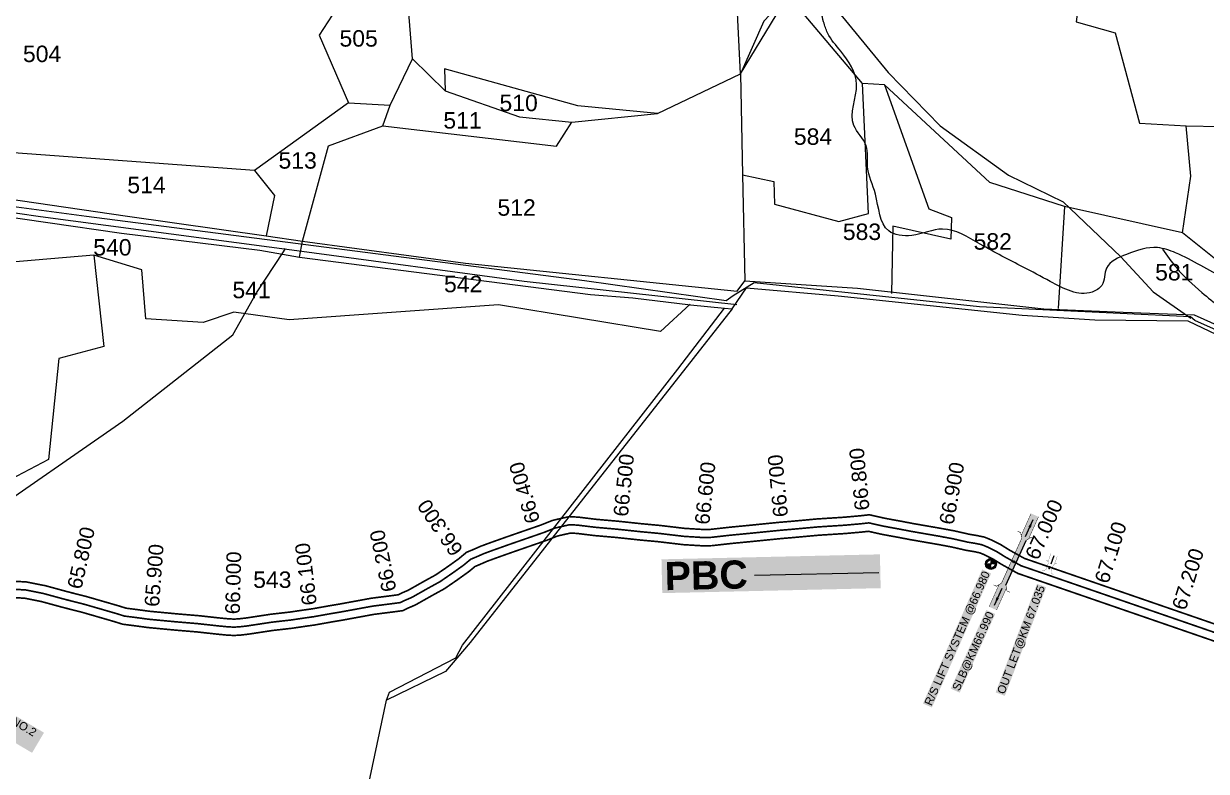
# Model space of a CAD drawing. Header units: inches. Extents: x 206739 to 240559, y 1587423 to 1599564.
# Drawn here: x 220236 to 221685, y 1590325 to 1591240 of the extents above; entities that cross this region are included whole.
import ezdxf
from ezdxf.enums import TextEntityAlignment as Align

# ---------------------------------------------------------------- set-up
doc = ezdxf.new("R2010")
doc.units = ezdxf.units.IN
doc.header["$MEASUREMENT"] = 0
doc.linetypes.add('ACAD_ISO02W100', pattern=[15, 12, -3])
doc.linetypes.add('HIDDEN2', pattern=[0.1875, 0.125, -0.0625])
for name, color, linetype in [('CANAL1', 7, 'Continuous'), ('CSMark', 72, 'Continuous'), ('PLOT', 7, 'Continuous'), ('PLOT NO', 7, 'Continuous'), ('ROAD', 1, 'Continuous'), ('STREAM', 4, 'Continuous'), ('STRUCTURE', 5, 'Continuous'), ('text2', 7, 'Continuous'), ('Title', 7, 'Continuous')]:
    doc.layers.add(name, color=color, linetype=linetype)
doc.styles.get("Standard").update_dxf_attribs({"font": 'arial.ttf'})
doc.dimstyles.get("Standard").update_dxf_attribs({"dimtxt": 0.18, "dimasz": 0.18, "dimexe": 0.18, "dimexo": 0.0625, "dimgap": 0.09, "dimtad": 0, "dimtih": 1, "dimtoh": 1, "dimdec": 4, "dimzin": 0, "dimdsep": 46, "dimtxsty": 'Standard', "dimcen": 0.09, "dimadec": 0, "dimazin": 0, "dimtfac": 1, "dimtdec": 4, "dimtofl": 0, "dimtmove": 0, "dimatfit": 3, "dimfxl": 1, "dimtolj": 1, "dimtzin": 0, "dimarcsym": 0})

# ---------------------------------------------------------------- blocks, each defined once
blk = doc.blocks.new('PUMP')
at = {"layer": 'text2', "linetype": 'Continuous'}
h = blk.add_hatch(color=5, dxfattribs=at)
h.dxf.hatch_style = 1
edge = h.paths.add_edge_path(flags=17)
edge.add_arc((0, 0), 10.1, 0, 360)
edge = h.paths.add_edge_path()
edge.add_arc((0, 0), 13.4, 0, 360)
h = blk.add_hatch(dxfattribs=at)
h.set_pattern_fill('ANSI37', color=1, scale=10)
h.set_pattern_definition([(45, (-205292.2248, -1596949.1993), (-0.8838834765, 0.8838834765), []), (135, (-205292.2248, -1596949.1993), (-0.8838834765, -0.8838834765), [])])
h.paths.add_polyline_path([(0, 10.1), (0, 0), (10.1, 0, 0.414214)])
h.paths.add_polyline_path([(0, 0), (-10.1, 0, 0.414214), (0, -10.1)])
at = {"layer": 'text2', "color": 5, "linetype": 'Continuous'}
for radius in [13.4, 10.1]:
    blk.add_circle((0, 0), radius, dxfattribs=at)
at = {"layer": 'text2', "linetype": 'Continuous'}
blk.add_circle((0, 0), 1.3, dxfattribs=at)
blk = doc.blocks.new('OT')
at = {"layer": 'STRUCTURE', "color": 190}
for points, const_width in [([(769751.4, 1706595.8), (769729.4, 1706595.8)], 0.5), ([(769751.4, 1706579), (769729.4, 1706579)], 0.5), ([(769775.2, 1706601.8), (769775.2, 1706597.8), (769769.2, 1706593.8), (769761.8, 1706593.8), (769754.4, 1706593.8), (769748.4, 1706597.8), (769748.4, 1706601.8)], 0.5), ([(769748.4, 1706573), (769748.4, 1706577), (769754.4, 1706581), (769761.8, 1706581), (769761.8, 1706581), (769761.8, 1706581), (769769.2, 1706581), (769775.2, 1706577), (769775.2, 1706573)], 0.5), ([(769761.8, 1706593.8), (769761.8, 1706581)], 2.5)]:
    blk.add_lwpolyline(points, dxfattribs=dict(at, const_width=const_width))
at = {"layer": 'STRUCTURE', "color": 0}
blk.add_circle((769761.8, 1706587.4), 1.87, dxfattribs=at)
blk.add_leader([(769732.6, 1706587.4), (769753.8, 1706587.4)], dimstyle='Standard', override={"dimasz": 10, "dimgap": 0.09, "dimtad": 0}, dxfattribs=at)
blk = doc.blocks.new('SLB')
at = {"layer": 'STRUCTURE'}
h = blk.add_hatch(dxfattribs=at)
h.set_pattern_fill('DOTS', color=6, scale=20, angle=320.3722, style=0)
h.set_pattern_definition([(320.372247934, (-159.4327, -72.9564), (1.2786241598, 0.5641323054), [0, -1.25])])
h.paths.add_polyline_path([(769699.5, 1706871.1), (769699.5, 1706861.1), (769729.1, 1706861.1), (769732.1, 1706863.1), (769792.1, 1706863.1), (769795.1, 1706861.1), (769824.7, 1706861.1), (769824.7, 1706871.1), (769795.1, 1706871.1), (769792.1, 1706869.1), (769732.1, 1706869.1), (769729.1, 1706871.1)])
at = {"layer": 'STRUCTURE', "color": 6, "linetype": 'ACAD_ISO02W100', "ltscale": 0.5, "const_width": 0.5}
for points in [[(769699.5, 1706871.1), (769729.1, 1706871.1)], [(769795.1, 1706871.1), (769824.7, 1706871.1)], [(769699.5, 1706861.1), (769729.1, 1706861.1)], [(769795.1, 1706861.1), (769824.7, 1706861.1)]]:
    blk.add_lwpolyline(points, dxfattribs=at)
at = {"layer": 'STRUCTURE', "color": 6, "const_width": 0.628}
for points in [[(769726.1, 1706877.1), (769726.1, 1706873.1), (769732.1, 1706869.1), (769792.1, 1706869.1), (769798.1, 1706873.1), (769798.1, 1706877.1)], [(769726.1, 1706855.1), (769726.1, 1706859.1), (769732.1, 1706863.1), (769792.1, 1706863.1), (769798.1, 1706859.1), (769798.1, 1706855.1)]]:
    blk.add_lwpolyline(points, dxfattribs=at)
at = {"layer": 'STRUCTURE', "color": 6}
blk.add_lwpolyline([(769732.1, 1706863.1), (769792.1, 1706863.1)], dxfattribs=at)
blk.add_lwpolyline([(769732.1, 1706863.1), (769792.1, 1706863.1)], dxfattribs=at)
at = {"layer": 'STRUCTURE', "color": 0}
blk.add_circle((769762.1, 1706866.1), 1.24, dxfattribs=at)
for points in [[(769703.8, 1706866), (769726.7, 1706866)], [(769818.6, 1706865.8), (769795.7, 1706865.8)]]:
    blk.add_leader(points, dimstyle='Standard', override={"dimasz": 10, "dimgap": 0.09, "dimtad": 0}, dxfattribs=at)
blk = doc.blocks.new('8888')
at = {"layer": 'Title', "color": 5, "insert": (195105.1, 1605624.96), "char_height": 23, "width": 173.819, "attachment_point": 1, "rotation": 320.80385, "bg_fill": 1, "box_fill_scale": 1.1, "bg_fill_color": 7, "bg_fill_true_color": 16777215, "bg_fill_transparency": 0}
blk.add_mtext('\\pxql;{\\fArial|b1|i0|c0|p34;\\C1;PBC}', dxfattribs=at)
at = {"layer": 'Title', "color": 1}
blk.add_leader([(195232.66, 1605504.62), (195153.95, 1605568.95)], dimstyle='Standard', override={"dimtxt": 5, "dimasz": 50, "dimgap": 0.09, "dimtad": 0, "dimzin": 2}, dxfattribs=at)

msp = doc.modelspace()

# ---------------------------------------------------------------- linework, layer by layer
at = {"color": 3}
for p in [(221420.68431, 1590578.64837, 37), (221448.79123, 1590581.29179), (221492, 1590573, 51), (220292.42812, 1590533.7772)]:
    msp.add_point(p, dxfattribs=at)
at = {"layer": 'CANAL1', "color": 1, "linetype": 'HIDDEN2', "ltscale": 50, "const_width": 2}
msp.add_lwpolyline([(220217.84799, 1590547.97266), (220238.27599, 1590546.81766), (220260.20599, 1590542.44266), (220286.54099, 1590535.27666), (220292.42812, 1590533.7772), (220310.57699, 1590529.15466), (220349.00699, 1590518.04566), (220359.31799, 1590514.82966), (220372.57199, 1590513.15366), (220389.06099, 1590510.93566), (220422.18899, 1590507.81166), (220449.51599, 1590505.52166), (220474.32299, 1590502.77866), (220485.93899, 1590501.66766), (220493.26799, 1590501.29566), (220499.93599, 1590501.60966), (220509.67599, 1590502.74166), (220539.89599, 1590507.33566), (220560.95399, 1590509.72866), (220561.41099, 1590509.72466), (220581.56099, 1590512.69666), (220590.71299, 1590513.95766), (220611.06199, 1590517.59266), (220624.97399, 1590519.94066), (220663.43499, 1590526.99966), (220684.95199, 1590529.70566), (220697.56999, 1590531.37966), (220702.55299, 1590533.88066), (220711.18399, 1590537.55266), (220731.82199, 1590549.20066), (220745.98299, 1590556.97766), (220760.84199, 1590567.17766), (220774.77399, 1590577.12466), (220783.59999, 1590584.42766), (220790.25799, 1590587.16366), (220799.54499, 1590591.24266), (220810.04299, 1590595.11866), (220831.52399, 1590602.74366), (220873.41299, 1590617.25066), (220886.43699, 1590622.47466), (220893.50199, 1590624.15066), (220904.84699, 1590626.66566), (220914.53899, 1590626.15766), (220936.22399, 1590623.49666), (220962.77999, 1590621.19266), (220992.28699, 1590618.04966), (221014.22099, 1590616.02466), (221044.87999, 1590612.38966), (221068.25899, 1590610.99866), (221078.26499, 1590611.19766), (221087.06599, 1590612.19666), (221101.92099, 1590613.85366), (221125.55399, 1590616.12966), (221162.49299, 1590619.82866), (221178.75199, 1590621.20166), (221208.44599, 1590623.92766), (221241.45899, 1590626.03366), (221261.44799, 1590627.80866), (221271.23699, 1590628.89766), (221288.76399, 1590624.94466), (221309.69099, 1590621.10466), (221323.72799, 1590618.41566), (221357.86499, 1590612.49866), (221374.28899, 1590609.43466), (221392.55399, 1590605.27566), (221401.56499, 1590603.79566), (221409.76699, 1590602.11666), (221416.73699, 1590599.25566), (221428.51499, 1590593.32466), (221438.39099, 1590587.14866), (221457.66199, 1590576.42466), (221795.44799, 1590460.01566)], dxfattribs=at)
at = {"layer": 'CANAL1', "color": 1, "ltscale": 4, "const_width": 2}
for points in [[(220217.96925, 1590557.79055), (220239.5857, 1590556.56835), (220262.54274, 1590551.98846), (220289.13109, 1590544.75352), (220313.24328, 1590538.61211), (220351.92759, 1590527.4296), (220361.49361, 1590524.44596), (220373.90885, 1590522.87602), (220390.24044, 1590520.6792), (220423.11898, 1590517.57872), (220450.52623, 1590515.282), (220475.39162, 1590512.53254), (220486.71187, 1590511.44983), (220493.32931, 1590511.11394), (220499.16563, 1590511.38878), (220508.38991, 1590512.46084), (220538.62251, 1590517.05676), (220560.47426, 1590519.53996), (220560.76404, 1590519.53742), (220580.19192, 1590522.40291), (220589.19366, 1590523.64321), (220609.39361, 1590527.25158), (220623.2822, 1590529.59563), (220661.95029, 1590536.69264), (220683.71352, 1590539.42961), (220694.63049, 1590540.87794), (220698.39153, 1590542.76563), (220706.79822, 1590546.3422), (220727.00041, 1590557.74423), (220740.77649, 1590565.30984), (220755.14947, 1590575.1762), (220768.71643, 1590584.86258), (220778.43774, 1590592.9064), (220786.38929, 1590596.17396), (220795.84213, 1590600.3258), (220806.68149, 1590604.32783), (220828.25812, 1590611.98678), (220869.95635, 1590626.42771), (220883.44783, 1590631.83922), (220891.30863, 1590633.70401), (220904.05437, 1590636.52953), (220915.45376, 1590635.93203), (220937.3085, 1590633.25021), (220963.78486, 1590630.95312), (220993.3193, 1590627.80719), (221015.31252, 1590625.77672), (221045.80941, 1590622.16094), (221068.49985, 1590620.81091), (221077.64321, 1590620.99276), (221085.99078, 1590621.94029), (221100.93034, 1590623.60672), (221124.61949, 1590625.88813), (221161.61702, 1590629.59299), (221177.91716, 1590630.96946), (221207.71344, 1590633.70485), (221240.74131, 1590635.8118), (221260.4958, 1590637.56598), (221271.84265, 1590638.82828), (221290.81028, 1590634.55037), (221311.57716, 1590630.73975), (221325.56578, 1590628.06002), (221359.67896, 1590622.14714), (221376.35985, 1590619.03522), (221394.51926, 1590614.90026), (221403.42179, 1590613.43808), (221412.73705, 1590611.53119), (221420.93359, 1590608.16673), (221433.46834, 1590601.85465), (221443.5197, 1590595.56899), (221461.79699, 1590585.39798), (221798.82214, 1590469.25118)], [(220217.81275, 1590537.76745), (220237.0523, 1590536.67965), (220257.95526, 1590532.50954), (220284.03691, 1590525.41248), (220307.99672, 1590519.30989), (220346.17241, 1590508.2744), (220357.22839, 1590504.82604), (220371.32115, 1590503.04398), (220387.96756, 1590500.8048), (220421.34502, 1590497.65728), (220448.59177, 1590495.374), (220473.34038, 1590492.63746), (220485.25213, 1590491.49817), (220493.29269, 1590491.09006), (220500.79237, 1590491.44322), (220511.04809, 1590492.63516), (220541.25549, 1590497.22724), (220561.51974, 1590499.53004), (220562.14396, 1590499.52458), (220583.01608, 1590502.60309), (220592.31834, 1590503.88479), (220612.81639, 1590507.54642), (220626.7518, 1590509.89837), (220665.00571, 1590516.91936), (220686.27648, 1590519.59439), (220700.59551, 1590521.49406), (220706.80047, 1590524.60837), (220715.65578, 1590528.3758), (220736.72959, 1590540.26977), (220751.27551, 1590548.25816), (220766.62053, 1590558.7918), (220780.91757, 1590568.99942), (220788.84826, 1590575.5616), (220794.21271, 1590577.76604), (220803.33387, 1590581.7722), (220813.49051, 1590585.52217), (220834.87588, 1590593.11322), (220876.95565, 1590607.68629), (220889.51217, 1590612.72278), (220895.78137, 1590614.20999), (220905.72563, 1590616.41447), (220913.71024, 1590615.99597), (220935.2255, 1590613.35579), (220961.86114, 1590611.04488), (220991.3407, 1590607.90481), (221013.21548, 1590605.88528), (221044.03659, 1590602.23106), (221068.10415, 1590600.79909), (221078.97279, 1590601.01524), (221088.22722, 1590602.06571), (221102.99766, 1590603.71328), (221126.57451, 1590605.98387), (221163.45498, 1590609.67701), (221179.67284, 1590611.04654), (221209.26456, 1590613.76315), (221242.26269, 1590615.8682), (221262.4862, 1590617.66402), (221270.71735, 1590618.57972), (221286.80372, 1590614.95163), (221307.89084, 1590611.08225), (221321.97622, 1590608.38398), (221356.13704, 1590602.46286), (221372.30415, 1590599.44678), (221390.67474, 1590595.26374), (221399.79421, 1590593.76592), (221406.88295, 1590592.31481), (221412.62641, 1590589.95727), (221423.64766, 1590584.40735), (221433.3483, 1590578.34101), (221453.61301, 1590567.06402), (221792.15986, 1590450.39282)]]:
    msp.add_lwpolyline(points, dxfattribs=at)
at = {"layer": 'PLOT'}
for points in [[(221810.18163, 1590911.57551), (221720.52257, 1590931.63114), (221655.51392, 1590984.06978), (221510.99946, 1591016.35321), (221419.50261, 1591045.711), (221290.36411, 1591165.30525), (221263.39103, 1591166.64795), (221181.09433, 1591264.22157), (221174.34706, 1591268.96731), (221173.07949, 1591275.69558), (221198.65874, 1591300.31742), (221198.65874, 1591300.31742), (221206.52112, 1591296.85159), (221260.30916, 1591348.68266), (221263.44398, 1591384.58275), (221257.34347, 1591501.87219), (221263.62765, 1591567.65934), (221183.2658, 1591517.19861), (221152.91537, 1591439.72422), (221144.34291, 1591395.42943), (221183.6082, 1591320.99346), (221210.89784, 1591320.87542), (221257.34908, 1591356.96367), (221251.35225, 1591506.05634)], [(220174.70167, 1591009.73945), (220355.96315, 1590983.59936), (220525.30893, 1590962.77254), (220573.76364, 1590954.26245), (220577.31565, 1590973.71339), (220609.45234, 1591090.35203), (220675.91215, 1591114.92206), (220684.82858, 1591140.44444), (220712.17774, 1591196.89101), (220707.14693, 1591258.21499), (220693.94758, 1591323.22022), (220693.59256, 1591339.79961), (220765.08274, 1591358.57871), (220778.67212, 1591362.28555), (220817.41732, 1591374.0568), (220839.54013, 1591393.55214), (220840.31178, 1591411.00011), (220835.89659, 1591434.81013), (220817.9621, 1591436.73284), (220812.67206, 1591398.81058), (220801.63676, 1591381.04841), (220817.41732, 1591374.0568)], [(220675.91215, 1591114.92206), (220888.56527, 1591090.14868), (220907.46619, 1591119.6023), (221012.37532, 1591130.20596), (221113.83701, 1591178.54692), (221102.73771, 1591410.36528)], [(222021.27401, 1591127.45859), (222034.53436, 1591217.86592), (221965.38073, 1591237.28753), (221946.86002, 1591270.00356), (221716.25601, 1591288.42332), (221534.64554, 1591317.0481), (221525.00255, 1591242.41668), (221572.74354, 1591228.92522), (221602.87211, 1591118.40123), (221659.98738, 1591115.14315), (221869.99711, 1591110.91987)], [(221173.07949, 1591275.69558), (221142.42577, 1591243.2318), (221113.83701, 1591178.54692), (221157.76582, 1591250.39209), (221174.34706, 1591268.96731), (221206.52112, 1591296.85159)], [(220613.68455, 1591250.38122), (220597.71227, 1591226.15654), (220633.805, 1591142.98999), (220684.82858, 1591140.44444)], [(220712.17774, 1591196.89101), (220752.37004, 1591157.92945), (220843.35197, 1591126.10643), (220907.46619, 1591119.6023)], [(221012.37532, 1591130.20596), (220914.64048, 1591139.30372), (220751.40024, 1591184.75898), (220752.37004, 1591157.92945)], [(221113.83701, 1591178.54692), (221116.37532, 1591054.88224), (221119.16763, 1590925.19871)], [(221116.37532, 1591054.88224), (221155.00112, 1591046.82466), (221155.45637, 1591019.06096), (221234.53425, 1590997.70809), (221270.94714, 1591007.54001), (221263.39103, 1591166.64795)], [(221290.36411, 1591165.30525), (221344.73703, 1591013.33549), (221372.32501, 1591002.56428), (221371.59154, 1590976.29606), (221300.6593, 1590992.15171), (221299.04403, 1590909.77081)], [(220633.805, 1591142.98999), (220518.81158, 1591060.42537), (220543.16536, 1591029.67744), (220532.95807, 1590980.37907)], [(221655.51392, 1590984.06978), (221665.75132, 1591053.36944), (221659.98738, 1591115.14315)], [(220518.81158, 1591060.42537), (220178.387, 1591085.18512), (220175.17414, 1591031.85324)], [(220175.17414, 1591031.85324), (220363.32286, 1591004.31133), (220532.95807, 1590980.37907), (220577.31565, 1590973.71339), (220776.96745, 1590946.68009), (221109.98126, 1590912.65605), (221119.16763, 1590925.19871), (221257.3502, 1590916.14422), (221485.65955, 1590890.92608), (221582.75319, 1590886.84745), (221669.60537, 1590883.48454), (221785.29943, 1590831.58205), (221990.43905, 1590733.68203), (222100.8312, 1590698.7113), (222247.63325, 1590651.31029), (222345.11957, 1590618.49509), (222425.9633, 1590591.10557), (222596.74068, 1590531.16101), (222870.84625, 1590447.44313), (223116.87708, 1590385.51819), (223152.28564, 1590375.65187), (223277.24611, 1590341.52058)], [(221510.99946, 1591016.35321), (221503.14007, 1590891.215)], [(220322.07681, 1590956.4996), (220333.97598, 1590844.69156), (220279.04011, 1590830.23313), (220266.25199, 1590706.33847), (220203.97616, 1590673.93526), (220155.3942, 1590664.79171), (220065.08137, 1590684.99293), (220030.78064, 1590691.07049), (219969.54179, 1590713.03874), (219950.25663, 1590729.08698), (219896.94114, 1590740.74472), (219840.36477, 1590744.09724), (219841.04063, 1590756.85583), (219725.06318, 1590763.10616), (219725.40747, 1590769.32589)], [(221052.21463, 1590896.4882), (221015.79521, 1590863.22722), (220817.75252, 1590895.90646), (220561.31482, 1590877.66532), (220493.56041, 1590886.88577), (220455.71315, 1590874.27769), (220385.39216, 1590878.89521), (220380.73928, 1590938.77883), (220322.07681, 1590956.4996), (220177.64222, 1590944.31765)], [(220573.76364, 1590954.26245), (220930.10415, 1590908.37461), (220982.03986, 1590904.37469), (221052.77652, 1590895.93608), (221094.24275, 1590891.67874), (221103.72321, 1590890.95531), (221121.32765, 1590916.81002), (221233.56973, 1590906.87449), (221458.94365, 1590883.07854), (221548.11186, 1590877.52286), (221661.93403, 1590876.18322), (221800.89234, 1590810.05764), (221991.30171, 1590720.72791), (222065.16356, 1590695.32644), (222356.57295, 1590602.08594), (222691.59261, 1590488.74821), (222967.29355, 1590404.66338), (223115.59662, 1590366.76528), (223258.16038, 1590329.02536), (223282.03628, 1590318.91393)], [(220607.13803, 1590066.15455), (220636.33738, 1590204.27627), (220680.37601, 1590411.827), (220684.1495, 1590421.69426), (220765.42199, 1590463.86411), (220773.2591, 1590479.40125), (221037.1048, 1590817.21887), (221094.24275, 1590891.67874)], [(221103.72321, 1590890.95531), (220782.9445, 1590482.65358), (220752.79081, 1590446.78246), (220680.37601, 1590411.827)]]:
    msp.add_lwpolyline(points, dxfattribs=at)
at = {"layer": 'ROAD'}
for points in [[(220957.04393, 1591539.42813), (221013.10563, 1591486.98523), (221047.00149, 1591450.6521), (221121.20207, 1591388.31523), (221220.26422, 1591271.52836), (221294.93828, 1591180.40517), (221358.62409, 1591114.98661), (221442.21838, 1591054.51481), (221509.27888, 1591022.03724), (221579.84651, 1590954.71417), (221619.34206, 1590911.82268), (221665.6363, 1590879.71579)], [(218320.47137, 1590949.31029), (218423.74764, 1590945.70684), (218600.30086, 1590940.849), (218693.39039, 1590936.29144), (218704.80433, 1590937.58023), (218812.68782, 1590948.54191), (218831.66217, 1590952.60202), (219020.79471, 1591015.47709), (219206.39458, 1591088.41155), (219284.63514, 1591087.96799), (219454.79054, 1591067.28963), (219681.75003, 1591045.66933), (219799.61757, 1591036.61407), (219999.7002, 1591023.57769), (220086.96765, 1591028.59889), (220256.71735, 1591004.12134), (220576.60231, 1590961.36962), (220848.95262, 1590924.71454), (221109.37276, 1590896.3276)], [(223279.13128, 1590329.00493), (222633.85667, 1590515.94494), (222242.00577, 1590649.44394), (221992.36923, 1590731.29696), (221783.02152, 1590826.32001), (221670.64694, 1590876.51529), (221665.20877, 1590881.33429), (221406.90104, 1590893.43413), (221130.69371, 1590922.86113), (221105.17687, 1590906.78607), (221096.34883, 1590900.83217), (220922.76665, 1590925.19593), (220312.9616, 1591003.80677), (220085.7175, 1591034.2685)], [(220067.05259, 1590374.8934), (220101.70235, 1590445.231), (220101.43914, 1590498.79402), (220122.38249, 1590572.27521), (220179.37349, 1590630.34679), (220357.42916, 1590753.31859), (220492.18781, 1590858.96363), (220521.05423, 1590910.40228), (220554.33751, 1590960.76253), (220556.62108, 1590964.75649)]]:
    msp.add_lwpolyline(points, dxfattribs=at)
at = {"layer": 'STREAM'}
for points in [[(220749.40155, 1593853.67805), (220740.7591, 1593819.06484), (220733.79238, 1593787.38257), (220728.9919, 1593768.51799), (220695.06044, 1593736.20714), (220679.45308, 1593727.62121), (220666.7889, 1593700.23688), (220646.3642, 1593679.82294), (220632.79686, 1593658.71012), (220611.34823, 1593642.91721), (220594.24133, 1593597.46591), (220572.0643, 1593565.16528), (220555.7001, 1593530.26482), (220543.33047, 1593502.76956), (220491.13868, 1593453.76057), (220454.28314, 1593411.06482), (220428.77256, 1593382.44683), (220399.36513, 1593351.52238), (220374.08126, 1593326.13601), (220332.70255, 1593278.24978), (220295.28597, 1593221.51461), (220276.65225, 1593197.71362), (220268.25063, 1593161.34954), (220241.18776, 1593139.96751), (220229.27051, 1593100.49672), (220204.56812, 1593061.26767), (220201.75191, 1593010.17518), (220137.17419, 1592962.50147), (220071.46001, 1592939.95453), (220031.86094, 1592926.31997), (219928.19858, 1592887.9467), (219817.54941, 1592837.68799), (219744.16986, 1592819.87669), (219641.60268, 1592756.97394), (219595.63916, 1592709.38687), (219569.87491, 1592682.40033), (219509.66286, 1592675.83708), (219447.80665, 1592623.55052), (219367.04722, 1592575.35823), (219276.9368, 1592564.17913), (219209.07921, 1592537.88325), (219121.37052, 1592512.01533), (219011.29944, 1592453.39482), (218957.19865, 1592416.38333), (218885.0345, 1592374.18642), (218823.03473, 1592315.28853), (218799.95259, 1592266.88285), (218771.71643, 1592223.52199), (218758.10332, 1592159.20695), (218741.47677, 1592078.24061), (218726.62016, 1592023.8022), (218728.12829, 1591993.3), (218724.9582, 1591952.2722), (218711.4873, 1591920.98506), (218695.41349, 1591875.46443), (218680.24815, 1591816.80379), (218668.2172, 1591747.55757), (218632.91173, 1591693.50582), (218585.20929, 1591626.88176), (218558.74306, 1591610.04885), (218563.11815, 1591564.14154), (218578.37364, 1591551.99343), (218568.15392, 1591508.67789), (218558.69714, 1591463.01459), (218557.7118, 1591425.13848), (218564.81612, 1591374.18922), (218562.63705, 1591318.8269), (218554.45848, 1591272.05172), (218549.36926, 1591250.09531), (218541.82786, 1591220.16771), (218593.42874, 1591177.52536), (218669.34065, 1591139.78006), (218695.87352, 1591112.20817), (218706.73987, 1591085.35358), (218727.17283, 1591041.7567), (218724.9919, 1591003.79792), (218718.19187, 1590980.52299), (218705.88786, 1590958.66791), (218696.88151, 1590941.2417), (218693.21406, 1590924.78473), (218688.16614, 1590902.23105)], [(220784.62698, 1593192.58729), (220778.2555, 1593182.5175), (220773.39149, 1593166.1324), (220759.60381, 1593154.90794), (220740.10422, 1593114.48915), (220717.39426, 1593096.01433), (220705.02708, 1593067.34136), (220666.42715, 1593036.74296), (220646.87867, 1593009.71336), (220623.90437, 1592988.86644), (220595.44, 1592960.22742), (220558.58266, 1592926.43757), (220552.01543, 1592891.31808), (220522.29354, 1592837.78848), (220510.0903, 1592788.15637), (220495.2809, 1592754.51086), (220488.31682, 1592718.93596), (220477.99863, 1592691.58735), (220479.59642, 1592665.37774), (220469.36212, 1592624.44114), (220467.64085, 1592567.7535), (220452.88006, 1592523.6091), (220446.74666, 1592493.40902), (220398.45453, 1592427.90663), (220373.39536, 1592384.07701), (220358.11541, 1592357.35163), (220328.69382, 1592322.11899), (220314.19098, 1592284.15297), (220300.07778, 1592249.78375), (220269.05916, 1592198.01254), (220252.62683, 1592142.96186), (220232.10512, 1592102.86845), (220202.25965, 1592073.76707), (220161.31067, 1592034.85169), (220114.30023, 1592016.20023), (220086.79196, 1592007.79565), (220058.37977, 1591987.69195), (220031.9189, 1591969.09217), (220003.47188, 1591944.53675), (219986.00508, 1591919.71371), (219955.88619, 1591858.92041), (219934.49317, 1591831.43016), (219912.53709, 1591792.26435), (219901.05542, 1591755.19171), (219872.15041, 1591701.95308), (219858.06819, 1591687.63164), (219825.18707, 1591682.62039), (219792.67145, 1591667.36679), (219776.41688, 1591629.96417), (219753.17793, 1591604.39981), (219750.04277, 1591569.76764), (219738.42089, 1591524.81348), (219727.45626, 1591490.17235), (219664.07029, 1591439.03079), (219650.69245, 1591391.70195), (219650.57745, 1591342.66341), (219635.54705, 1591281.21158), (219622.10619, 1591260.14477), (219580.27208, 1591269.51023), (219590.95275, 1591229.09795), (219590.26411, 1591201.03285), (219577.96512, 1591188.80047), (219576.64526, 1591157.18954)], [(223261.52979, 1590563.81236), (223225.55925, 1590586.53017), (223174.61447, 1590588.9001), (223112.4818, 1590596.71587), (223045.71775, 1590595.70082), (223028.80709, 1590597.44795), (222975.9756, 1590579.72016), (222916.93818, 1590556.98065), (222881.48005, 1590520.15934), (222857.93719, 1590510.02106), (222778.49202, 1590524.49267), (222704.24908, 1590541.61853), (222665.06296, 1590563.45934), (222620.27688, 1590593.19024), (222576.90778, 1590618.66988), (222499.96875, 1590664.54431), (222444.71455, 1590696.07625), (222391.32661, 1590729.04655), (222345.6354, 1590753.84625), (222314.49997, 1590772.97034), (222278.30417, 1590798.94589), (222249.17116, 1590808.06109), (222203.73412, 1590825.54176), (222164.57154, 1590837.56425), (222108.22468, 1590859.34524), (222069.56833, 1590868.78405), (222021.80587, 1590867.77334), (221935.85902, 1590878.8527), (221897.54055, 1590883.40488), (221843.53683, 1590892.10999), (221812.61585, 1590903.39292), (221759.86469, 1590910.05274), (221707.53531, 1590927.7116), (221647.01913, 1590959.53442), (221624.95859, 1590965.86523), (221586.86636, 1590957.66709), (221562.46968, 1590940.92313), (221556.41174, 1590919.55502), (221544.84301, 1590911.5539), (221493.39946, 1590924.39793), (221460.07168, 1590942.0611), (221407.67371, 1590970.18984), (221361.51697, 1590988.60276), (221323.72826, 1590980.75293), (221295.49513, 1590986.32969), (221279.19335, 1591031.51278), (221269.72273, 1591064.24597), (221267.87589, 1591090.95955), (221252.7507, 1591115.44582), (221256.15175, 1591165.65032), (221236.96586, 1591206.22248), (221220.67154, 1591228.66391), (221215.79036, 1591242.40177), (221207.10802, 1591263.7328), (221175.99521, 1591285.99041), (221171.41654, 1591309.56914), (221149.55459, 1591350.93829), (221138.44114, 1591398.13022), (221150.14089, 1591442.14699), (221170.64428, 1591486.7724), (221183.3908, 1591520.3869), (221194.0479, 1591536.83564), (221233.33769, 1591547.70082), (221251.94983, 1591605.76739), (221295.54234, 1591614.56428), (221411.37565, 1591609.33185), (221482.74628, 1591581.67022), (221547.76021, 1591554.62058), (221595.11482, 1591509.00068), (221651.91484, 1591456.14772), (221706.27234, 1591446.23649), (221782.13423, 1591467.7791), (221818.75672, 1591470.83672), (221885.68042, 1591451.56773), (221964.09171, 1591443.84521), (222054.54637, 1591452.20172), (222112.80237, 1591462.01238), (222176.65706, 1591466.95269), (222238.97689, 1591471.26116), (222297.03475, 1591476.32646), (222338.74786, 1591497.0854), (222415.83868, 1591549.96681), (222482.5067, 1591590.32616), (222560.28082, 1591629.8761), (222658.55473, 1591639.29894), (222715.78227, 1591641.15239), (222763.60053, 1591649.71569), (222804.10434, 1591665.13365), (222830.01696, 1591678.49138), (222846.37732, 1591685.40557), (222905.95041, 1591687.53173), (222947.17766, 1591692.48491), (222975.61919, 1591699.7086), (223005.79541, 1591697.06317), (223035.46518, 1591701.74308), (223070.29792, 1591723.07785)], [(221630.84733, 1590964.16732), (221647.92152, 1590941.3494), (221679.07662, 1590910.98942), (221700.89693, 1590892.37034), (221718.06369, 1590873.81659), (221737.77088, 1590846.53586), (221761.18791, 1590816.02801), (221775.36273, 1590801.52517), (221800.21315, 1590795.11473), (221809.2145, 1590793.80169), (221832.6357, 1590764.60648), (221877.40515, 1590739.05843), (221911.56375, 1590721.29234), (221927.36074, 1590705.74047), (221945.67031, 1590693.07177), (221957.89062, 1590678.82089), (221966.6674, 1590663.94488), (221987.15844, 1590642.13733), (221997.15997, 1590610.41698), (222050.09365, 1590578.85318), (222082.29779, 1590561.33904), (222087.28719, 1590528.39596), (222101.88643, 1590457.6133), (222099.77691, 1590415.27684), (222098.92948, 1590382.70437), (222094.7971, 1590358.42035)]]:
    msp.add_spline(points, degree=3, dxfattribs=at)
at = {"layer": 'text2', "color": 3, "linetype": 'Continuous'}
for p in [(221264.27092, 1590628.1227), (220866.99563, 1590615.0282), (220965.03109, 1590620.95288), (221164.43193, 1590619.99239), (221064.71182, 1590611.20971), (221362.76747, 1590611.58407), (220774.88391, 1590577.21561), (221455.73781, 1590577.49543), (221550.29162, 1590544.50231), (220687.57301, 1590530.05338), (220389.70645, 1590510.87479), (220588.76714, 1590513.68955), (221645.00315, 1590511.86249), (220489.43585, 1590501.49017)]:
    msp.add_point(p, dxfattribs=at)

# ---------------------------------------------------------------- block references
at = {"layer": 'STRUCTURE', "color": 0, "rotation": 65.74739314289994}
msp.add_blockref('SLB', (1461484.85098, 187642.92552), dxfattribs=at)
at = {"layer": 'STRUCTURE', "color": 0, "xscale": 0.4999999999999997, "yscale": 0.4999999999999997, "zscale": 0.4999999999999997, "rotation": 250.5417432866907}
msp.add_blockref('OT', (-454853.03395, 2237722.06653, 51), dxfattribs=at)
at = {"layer": 'text2', "xscale": 1.5, "yscale": 1.5, "zscale": 1.5, "rotation": 40.49607313396759}
msp.add_blockref('8888', (1562498.53959, -430967.15545), dxfattribs=at)
at = {"layer": 'text2', "color": 3, "linetype": 'Continuous', "xscale": 0.5, "yscale": 0.5, "zscale": 0.5}
msp.add_blockref('PUMP', (221420.68431, 1590578.64837, 37), dxfattribs=at)

# ---------------------------------------------------------------- texts
at = {"layer": 'CSMark', "color": 1}
for s, rotation, p in [('66.800', 95.44073987, (221263.17221, 1590644.06663, 49)), ('66.400', 106.1062005, (220860.04158, 1590628.8677, 49)), ('66.500', 84.20113201, (220967.06113, 1590636.80516, 49)), ('66.600', 84.20113201, (221066.74186, 1590627.06199, 49)), ('66.700', 95.44073987, (221163.33323, 1590635.93632, 49)), ('66.900', 79.84429122, (221365.99591, 1590627.23633, 49)), ('66.300', 124.25324098, (220767.65127, 1590591.18418, 49)), ('67.000', 66.10332691, (221470.17596, 1590585.66825, 49)), ('67.100', 72.66216488, (221555.84816, 1590556.07743, 49)), ('65.800', 77.23280023, (220297.71673, 1590548.59147, 49)), ('66.200', 101.74616095, (220683.89304, 1590544.72229, 49)), ('65.900', 85.70282655, (220392.75536, 1590526.30645, 49)), ('66.100', 96.9785313, (220586.22642, 1590527.95453, 49)), ('67.200', 72.66216488, (221650.55969, 1590523.43761, 49)), ('66.000', 88.64896136, (220491.68759, 1590517.05814, 49))]:
    msp.add_text(s, height=18, rotation=rotation, dxfattribs=at).set_placement(p, align=Align.MIDDLE_LEFT)
at = {"layer": 'PLOT NO'}
for s, p in [('505', (220646.22563, 1591222.01036)), ('504', (220258.51257, 1591203.09701)), ('510', (220842.20976, 1591143.02767)), ('511', (220773.47786, 1591121.68136)), ('584', (221202.80333, 1591101.79866)), ('513', (220571.52021, 1591072.63387)), ('514', (220386.38395, 1591042.48567)), ('512', (220839.72779, 1591014.9923)), ('583', (221262.77432, 1590985.30656)), ('540', (220344.63525, 1590966.28847)), ('582', (221422.96747, 1590973.46022)), ('581', (221645.31759, 1590935.75154)), ('542', (220774.27506, 1590921.31607)), ('541', (220515.0908, 1590913.95759)), ('543', (220540.50206, 1590559.36747))]:
    msp.add_text(s, height=20.139367, dxfattribs=at).set_placement(p, align=Align.MIDDLE_CENTER)
at = {"layer": 'STRUCTURE', "color": 5, "char_height": 10, "attachment_point": 1, "bg_fill": 1, "box_fill_scale": 1.1, "bg_fill_color": 7, "bg_fill_true_color": 16777215, "bg_fill_transparency": 0}
for s, insert, width, rotation in [('R/S LIFT SYSTEM @66.980 ', (221338.77264, 1590408.23916), 177.4328786, 66.15641831), ('OUT LET@KM 67.035', (221427.81445, 1590421.9739), 140.2773533, 69.13813636), ('SLB@KM66.990', (221372.83493, 1590426.4808), 103.7016371, 65.6726128), ('KATTALURU DISTRIBUTORY NO.2 @ KM 65.397/65.520', (220057.20363, 1590491.31522), 234.9722517, 329.40196021)]:
    msp.add_mtext(s, dxfattribs=dict(at, insert=insert, width=width, rotation=rotation))

doc.saveas('drawing.dxf')
